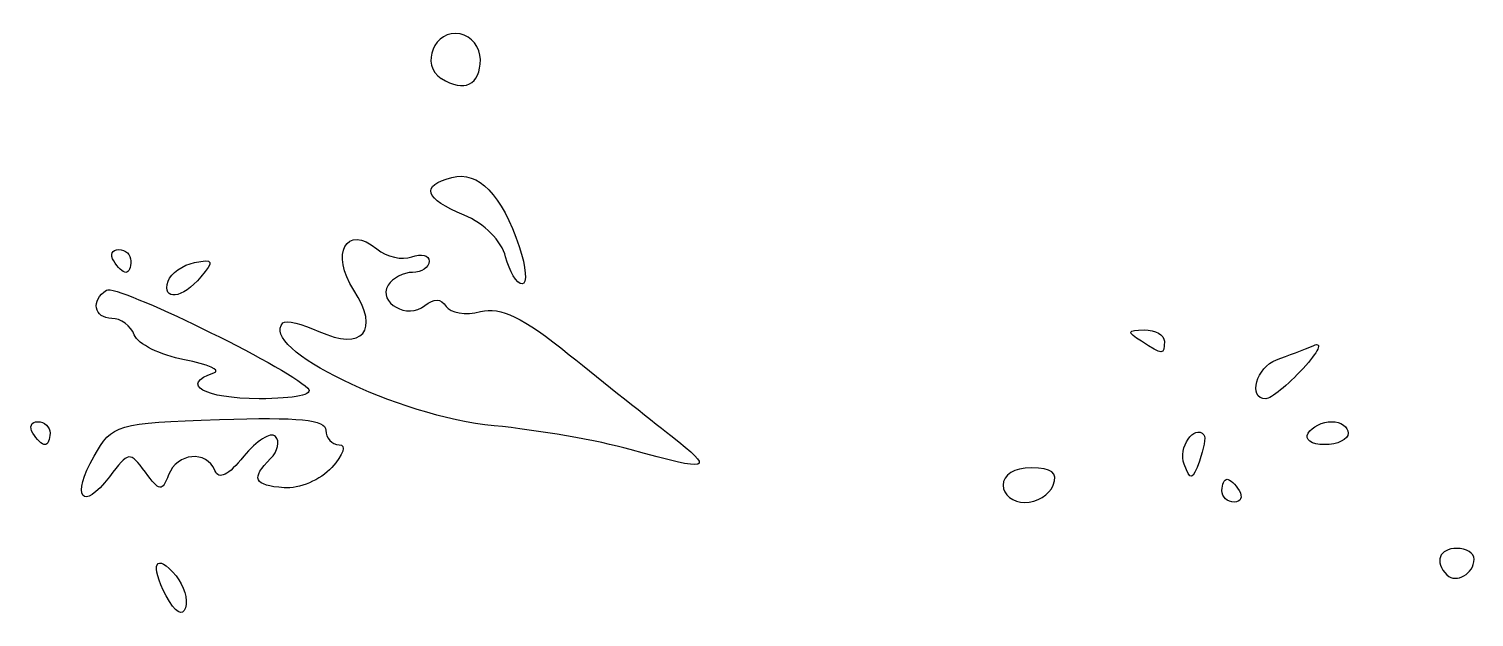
# Model space of a CAD drawing. Header units: centimetres. Extents: x -10.8 to 10.8, y -7.7 to 7.7.
# Drawn here: x 1.036 to 4.112, y -0.428 to 0.824 of the extents above; entities that cross this region are included whole.
import ezdxf

# ---------------------------------------------------------------- set-up
doc = ezdxf.new("R2010")
doc.units = ezdxf.units.CM
doc.header["$MEASUREMENT"] = 0
doc.layers.add('Layer 1', color=7, linetype='Continuous')

msp = doc.modelspace()

# ---------------------------------------------------------------- linework, layer by layer
at = {"layer": 'Layer 1'}
for points, knots in [([(1.9141, 0.71835), (1.86788, 0.74759), (1.9001, 0.824), (1.95426, 0.81357), (1.95426, 0.81357), (1.97783, 0.80903), (1.99712, 0.78438), (1.99712, 0.75879), (1.99712, 0.75879), (1.99712, 0.70455), (1.96255, 0.6877), (1.91411, 0.71835), (1.91411, 0.71835), (1.91411, 0.71835), (1.9141, 0.71835), (1.9141, 0.71835)], [0, 0, 0, 0, 0.2, 0.2, 0.2, 0.2, 0.4, 0.4, 0.4, 0.4, 0.6, 0.6, 0.6, 0.6, 1, 1, 1, 1]), ([(2.07988, 0.36044), (2.04279, 0.47107), (1.99279, 0.52244), (1.93654, 0.50773), (1.93654, 0.50773), (1.86881, 0.49002), (1.87771, 0.46274), (1.96269, 0.42754), (1.96269, 0.42754), (2.00549, 0.40981), (2.04244, 0.37272), (2.05091, 0.33901), (2.05091, 0.33901), (2.05892, 0.3071), (2.07471, 0.28098), (2.086, 0.28098), (2.086, 0.28098), (2.09729, 0.28098), (2.09454, 0.31673), (2.07989, 0.36043), (2.07989, 0.36043), (2.07989, 0.36043), (2.07988, 0.36044), (2.07988, 0.36044)], [0, 0, 0, 0, 0.1428571, 0.1428571, 0.1428571, 0.1428571, 0.2857143, 0.2857143, 0.2857143, 0.2857143, 0.4285714, 0.4285714, 0.4285714, 0.4285714, 0.5714286, 0.5714286, 0.5714286, 0.5714286, 0.7142857, 0.7142857, 0.7142857, 0.7142857, 1, 1, 1, 1]), ([(2.40247, -0.04163), (2.35588, -0.00528), (2.25862, 0.07215), (2.18633, 0.13044), (2.18633, 0.13044), (2.08639, 0.21104), (2.04115, 0.23298), (1.9975, 0.22203), (1.9975, 0.22203), (1.96593, 0.21411), (1.93295, 0.2192), (1.9242, 0.23335), (1.9242, 0.23335), (1.91362, 0.25046), (1.89852, 0.25096), (1.8791, 0.23484), (1.8791, 0.23484), (1.84287, 0.20477), (1.77784, 0.24102), (1.80095, 0.27842), (1.80095, 0.27842), (1.81019, 0.29337), (1.8336, 0.3056), (1.85298, 0.3056), (1.85298, 0.3056), (1.87236, 0.3056), (1.88821, 0.31626), (1.88821, 0.32928), (1.88821, 0.32928), (1.88821, 0.3423), (1.87157, 0.34657), (1.85123, 0.33877), (1.85123, 0.33877), (1.83089, 0.33097), (1.79742, 0.33854), (1.77685, 0.35561), (1.77685, 0.35561), (1.71226, 0.40921), (1.67688, 0.3455), (1.72795, 0.26757), (1.72795, 0.26757), (1.78427, 0.18162), (1.74676, 0.13754), (1.65347, 0.18005), (1.65347, 0.18005), (1.61775, 0.19632), (1.58335, 0.20446), (1.57702, 0.19813), (1.57702, 0.19813), (1.52345, 0.14456), (1.82229, -0.00119), (2.02621, -0.02096), (2.02621, -0.02096), (2.11839, -0.02989), (2.24882, -0.0526), (2.31605, -0.07142), (2.31605, -0.07142), (2.48842, -0.11967), (2.4982, -0.1163), (2.40248, -0.04163), (2.40248, -0.04163), (2.40248, -0.04163), (2.40247, -0.04163), (2.40247, -0.04163)], [0, 0, 0, 0, 0.0588235, 0.0588235, 0.0588235, 0.0588235, 0.1176471, 0.1176471, 0.1176471, 0.1176471, 0.1764706, 0.1764706, 0.1764706, 0.1764706, 0.2352941, 0.2352941, 0.2352941, 0.2352941, 0.2941176, 0.2941176, 0.2941176, 0.2941176, 0.3529412, 0.3529412, 0.3529412, 0.3529412, 0.4117647, 0.4117647, 0.4117647, 0.4117647, 0.4705882, 0.4705882, 0.4705882, 0.4705882, 0.5294118, 0.5294118, 0.5294118, 0.5294118, 0.5882353, 0.5882353, 0.5882353, 0.5882353, 0.6470588, 0.6470588, 0.6470588, 0.6470588, 0.7058824, 0.7058824, 0.7058824, 0.7058824, 0.7647059, 0.7647059, 0.7647059, 0.7647059, 0.8235294, 0.8235294, 0.8235294, 0.8235294, 0.8823529, 0.8823529, 0.8823529, 0.8823529, 1, 1, 1, 1]), ([(1.25353, 0.32988), (1.25353, 0.34333), (1.24188, 0.35433), (1.22764, 0.35433), (1.22764, 0.35433), (1.2134, 0.35433), (1.20855, 0.34333), (1.21686, 0.32988), (1.21686, 0.32988), (1.22517, 0.31643), (1.23682, 0.30543), (1.24275, 0.30543), (1.24275, 0.30543), (1.24868, 0.30543), (1.25353, 0.31643), (1.25353, 0.32988)], [0, 0, 0, 0, 0.2, 0.2, 0.2, 0.2, 0.4, 0.4, 0.4, 0.4, 0.6, 0.6, 0.6, 0.6, 1, 1, 1, 1]), ([(1.40244, 0.29603), (1.4308, 0.3302), (1.429, 0.33432), (1.38912, 0.32659), (1.38912, 0.32659), (1.36377, 0.32168), (1.33845, 0.30391), (1.33285, 0.2871), (1.33285, 0.2871), (1.31833, 0.24349), (1.36365, 0.24931), (1.40243, 0.29603), (1.40243, 0.29603), (1.40243, 0.29603), (1.40244, 0.29603), (1.40244, 0.29603)], [0, 0, 0, 0, 0.2, 0.2, 0.2, 0.2, 0.4, 0.4, 0.4, 0.4, 0.6, 0.6, 0.6, 0.6, 1, 1, 1, 1]), ([(1.63015, 0.05906), (1.58046, 0.10694), (1.22316, 0.28105), (1.20175, 0.26782), (1.20175, 0.26782), (1.16733, 0.24655), (1.1747, 0.20781), (1.21315, 0.20781), (1.21315, 0.20781), (1.23188, 0.20781), (1.2533, 0.19192), (1.26076, 0.17249), (1.26076, 0.17249), (1.26821, 0.15306), (1.31615, 0.12927), (1.36728, 0.11963), (1.36728, 0.11963), (1.41841, 0.10998), (1.44649, 0.09746), (1.42968, 0.0918), (1.42968, 0.0918), (1.35628, 0.06707), (1.40952, 0.03668), (1.52625, 0.03668), (1.52625, 0.03668), (1.60379, 0.03668), (1.64432, 0.04541), (1.63015, 0.05906)], [0, 0, 0, 0, 0.125, 0.125, 0.125, 0.125, 0.25, 0.25, 0.25, 0.25, 0.375, 0.375, 0.375, 0.375, 0.5, 0.5, 0.5, 0.5, 0.625, 0.625, 0.625, 0.625, 0.75, 0.75, 0.75, 0.75, 1, 1, 1, 1]), ([(3.45269, 0.15892), (3.45269, 0.17237), (3.43344, 0.1832), (3.40991, 0.18299), (3.40991, 0.18299), (3.37335, 0.18267), (3.37246, 0.17917), (3.4038, 0.15892), (3.4038, 0.15892), (3.44994, 0.1291), (3.45269, 0.1291), (3.45269, 0.15892)], [0, 0, 0, 0, 0.25, 0.25, 0.25, 0.25, 0.5, 0.5, 0.5, 0.5, 1, 1, 1, 1]), ([(3.74795, 0.10115), (3.78055, 0.13661), (3.79072, 0.15862), (3.77055, 0.15006), (3.77055, 0.15006), (3.75038, 0.1415), (3.71463, 0.12771), (3.6911, 0.11941), (3.6911, 0.11941), (3.64852, 0.10439), (3.63002, 0.03668), (3.6685, 0.03668), (3.6685, 0.03668), (3.6796, 0.03668), (3.71536, 0.06569), (3.74795, 0.10115)], [0, 0, 0, 0, 0.2, 0.2, 0.2, 0.2, 0.4, 0.4, 0.4, 0.4, 0.6, 0.6, 0.6, 0.6, 1, 1, 1, 1]), ([(1.08143, -0.03666), (1.08143, -0.02321), (1.06978, -0.01221), (1.05554, -0.01221), (1.05554, -0.01221), (1.0413, -0.01221), (1.03645, -0.02321), (1.04476, -0.03666), (1.04476, -0.03666), (1.05307, -0.05011), (1.06472, -0.06111), (1.07065, -0.06111), (1.07065, -0.06111), (1.07658, -0.06111), (1.08143, -0.05011), (1.08143, -0.03666)], [0, 0, 0, 0, 0.2, 0.2, 0.2, 0.2, 0.4, 0.4, 0.4, 0.4, 0.6, 0.6, 0.6, 0.6, 1, 1, 1, 1]), ([(1.28429, -0.11955), (1.31476, -0.16102), (1.31983, -0.16164), (1.33364, -0.12566), (1.33364, -0.12566), (1.35177, -0.07841), (1.41445, -0.07234), (1.43229, -0.11612), (1.43229, -0.11612), (1.44064, -0.13662), (1.46089, -0.12667), (1.49377, -0.08593), (1.49377, -0.08593), (1.52074, -0.05252), (1.55107, -0.03345), (1.56118, -0.04355), (1.56118, -0.04355), (1.57129, -0.05366), (1.56654, -0.07495), (1.55063, -0.09086), (1.55063, -0.09086), (1.50817, -0.13332), (1.51483, -0.14767), (1.57952, -0.15303), (1.57952, -0.15303), (1.61132, -0.15566), (1.65703, -0.13606), (1.6811, -0.10947), (1.6811, -0.10947), (1.70608, -0.08187), (1.71274, -0.06112), (1.69662, -0.06112), (1.69662, -0.06112), (1.68109, -0.06112), (1.66841, -0.04737), (1.66844, -0.03056), (1.66844, -0.03056), (1.66849, -0.00776), (1.61097, -0.00194), (1.44186, -0.00766), (1.44186, -0.00766), (1.22152, -0.0151), (1.21411, -0.01726), (1.17509, -0.08525), (1.17509, -0.08525), (1.12522, -0.17213), (1.15009, -0.2057), (1.20783, -0.12946), (1.20783, -0.12946), (1.24903, -0.07506), (1.25136, -0.07476), (1.28429, -0.11956), (1.28429, -0.11956), (1.28429, -0.11956), (1.28429, -0.11955), (1.28429, -0.11955)], [0, 0, 0, 0, 0.0666667, 0.0666667, 0.0666667, 0.0666667, 0.1333333, 0.1333333, 0.1333333, 0.1333333, 0.2, 0.2, 0.2, 0.2, 0.2666667, 0.2666667, 0.2666667, 0.2666667, 0.3333333, 0.3333333, 0.3333333, 0.3333333, 0.4, 0.4, 0.4, 0.4, 0.4666667, 0.4666667, 0.4666667, 0.4666667, 0.5333333, 0.5333333, 0.5333333, 0.5333333, 0.6, 0.6, 0.6, 0.6, 0.6666667, 0.6666667, 0.6666667, 0.6666667, 0.7333333, 0.7333333, 0.7333333, 0.7333333, 0.8, 0.8, 0.8, 0.8, 0.8666667, 0.8666667, 0.8666667, 0.8666667, 1, 1, 1, 1]), ([(3.53695, -0.04033), (3.51609, -0.01661), (3.48147, -0.06805), (3.49484, -0.10289), (3.49484, -0.10289), (3.5084, -0.13824), (3.51234, -0.13741), (3.52737, -0.096), (3.52737, -0.096), (3.53678, -0.07009), (3.54109, -0.04504), (3.53695, -0.04033)], [0, 0, 0, 0, 0.25, 0.25, 0.25, 0.25, 0.5, 0.5, 0.5, 0.5, 1, 1, 1, 1]), ([(3.844, -0.03666), (3.844, -0.02321), (3.82815, -0.01221), (3.80877, -0.01221), (3.80877, -0.01221), (3.7894, -0.01221), (3.76674, -0.02321), (3.75843, -0.03666), (3.75843, -0.03666), (3.75012, -0.05011), (3.76597, -0.06111), (3.79366, -0.06111), (3.79366, -0.06111), (3.82135, -0.06111), (3.844, -0.05011), (3.844, -0.03666)], [0, 0, 0, 0, 0.2, 0.2, 0.2, 0.2, 0.4, 0.4, 0.4, 0.4, 0.6, 0.6, 0.6, 0.6, 1, 1, 1, 1]), ([(3.10949, -0.14745), (3.10949, -0.12476), (3.13249, -0.11078), (3.16984, -0.11078), (3.16984, -0.11078), (3.21344, -0.11078), (3.22628, -0.12096), (3.21612, -0.14745), (3.21612, -0.14745), (3.20838, -0.16762), (3.18122, -0.18412), (3.15577, -0.18412), (3.15577, -0.18412), (3.13032, -0.18412), (3.10949, -0.16762), (3.10949, -0.14745)], [0, 0, 0, 0, 0.2, 0.2, 0.2, 0.2, 0.4, 0.4, 0.4, 0.4, 0.6, 0.6, 0.6, 0.6, 1, 1, 1, 1]), ([(3.61195, -0.1589), (3.60364, -0.14545), (3.59199, -0.13445), (3.58606, -0.13445), (3.58606, -0.13445), (3.58013, -0.13445), (3.57528, -0.14545), (3.57528, -0.1589), (3.57528, -0.1589), (3.57528, -0.17235), (3.58693, -0.18335), (3.60117, -0.18335), (3.60117, -0.18335), (3.61541, -0.18335), (3.62026, -0.17235), (3.61195, -0.1589)], [0, 0, 0, 0, 0.2, 0.2, 0.2, 0.2, 0.4, 0.4, 0.4, 0.4, 0.6, 0.6, 0.6, 0.6, 1, 1, 1, 1]), ([(1.34981, -0.34065), (1.3064, -0.28834), (1.29271, -0.31553), (1.32865, -0.38269), (1.32865, -0.38269), (1.34796, -0.41878), (1.36301, -0.42822), (1.36961, -0.40841), (1.36961, -0.40841), (1.37535, -0.39119), (1.36644, -0.36069), (1.34981, -0.34065)], [0, 0, 0, 0, 0.25, 0.25, 0.25, 0.25, 0.5, 0.5, 0.5, 0.5, 1, 1, 1, 1]), ([(4.05413, -0.33829), (4.0266, -0.31076), (4.03736, -0.28191), (4.07517, -0.28191), (4.07517, -0.28191), (4.09534, -0.28191), (4.11184, -0.29226), (4.11184, -0.30491), (4.11184, -0.30491), (4.11184, -0.33574), (4.07366, -0.35782), (4.05413, -0.33828), (4.05413, -0.33828), (4.05413, -0.33828), (4.05413, -0.33829), (4.05413, -0.33829)], [0, 0, 0, 0, 0.2, 0.2, 0.2, 0.2, 0.4, 0.4, 0.4, 0.4, 0.6, 0.6, 0.6, 0.6, 1, 1, 1, 1])]:
    msp.add_open_spline(points, degree=3, knots=knots, dxfattribs=at)

doc.saveas('drawing.dxf')
